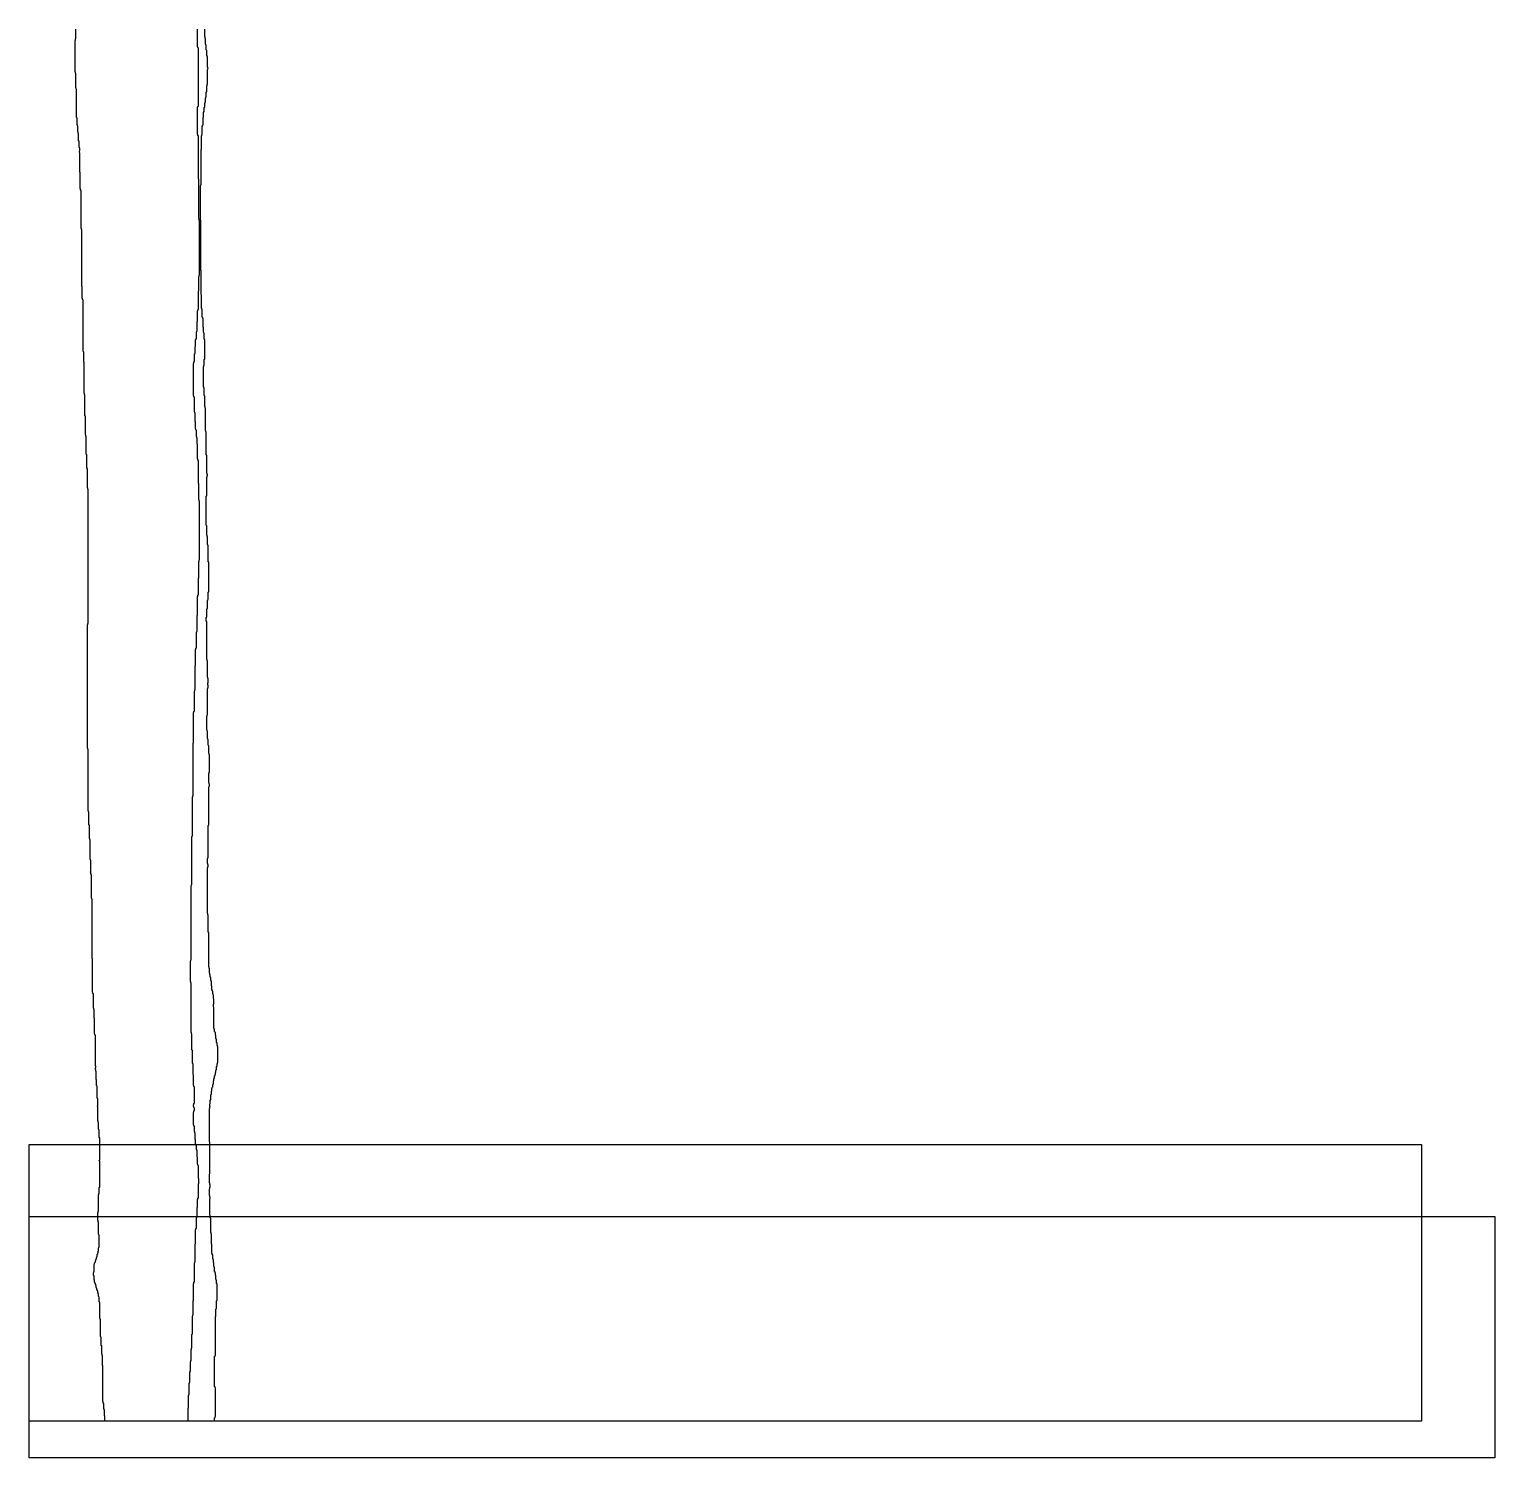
# Model space of a CAD drawing. Header units: metres. Extents: x -303 to 3381, y -92 to 3499.
import ezdxf

# ---------------------------------------------------------------- set-up
doc = ezdxf.new("R2010")
doc.units = ezdxf.units.M
for name, color, linetype in [('Curve_Exist', 63, 'Continuous'), ('CuttingCurve_A', 10, 'Continuous'), ('CuttingCurve_B', 30, 'Continuous'), ('Image', 191, 'Continuous'), ('Solution', 191, 'Continuous')]:
    doc.layers.add(name, color=color, linetype=linetype)
picture_1 = doc.add_image_def('image1.jpg', size_in_pixel=(3684.210526, 606))
picture_2 = doc.add_image_def('image2.png', size_in_pixel=(3500, 695))

msp = doc.modelspace()

# ---------------------------------------------------------------- linework, layer by layer
at = {"layer": 'Curve_Exist'}
for points in [[(-113, 0), (-113, 12), (-114, 13), (-114, 27), (-115, 28), (-115, 30), (-116, 31), (-116, 44), (-117, 45), (-117, 48), (-118, 49), (-118, 139), (-119, 140), (-119, 165), (-120, 166), (-120, 168), (-121, 169), (-121, 189), (-122, 190), (-122, 210), (-123, 211), (-123, 212), (-124, 213), (-124, 255), (-125, 256), (-125, 258), (-126, 259), (-126, 299), (-127, 300), (-127, 311), (-128, 312), (-128, 313), (-129, 314), (-129, 319), (-130, 320), (-130, 322), (-131, 323), (-131, 327), (-132, 328), (-132, 330), (-133, 331), (-133, 333), (-134, 334), (-134, 335), (-135, 336), (-135, 340), (-136, 341), (-136, 343), (-137, 344), (-137, 346), (-138, 347), (-138, 349), (-139, 350), (-139, 354), (-140, 355), (-140, 364), (-141, 365), (-141, 366), (-142, 367), (-142, 373), (-141, 374), (-141, 375), (-140, 376), (-140, 394), (-139, 395), (-139, 397), (-138, 398), (-138, 399), (-137, 400), (-137, 403), (-136, 404), (-136, 405), (-135, 406), (-135, 408), (-134, 409), (-134, 411), (-133, 412), (-133, 413), (-132, 414), (-132, 419), (-131, 420), (-131, 423), (-130, 424), (-130, 427), (-129, 428), (-129, 435), (-128, 436), (-128, 437), (-127, 438), (-127, 467), (-128, 468), (-128, 469), (-129, 470), (-129, 500), (-130, 501), (-130, 504), (-131, 505), (-131, 524), (-130, 525), (-130, 527), (-129, 528), (-129, 569), (-128, 570), (-128, 572), (-127, 573), (-127, 587), (-126, 588), (-126, 653), (-127, 654), (-127, 655), (-126, 656), (-126, 712), (-127, 713), (-127, 731), (-128, 732), (-128, 733), (-129, 734), (-129, 750), (-130, 751), (-130, 754), (-131, 755), (-131, 791), (-132, 792), (-131, 793), (-131, 811), (-132, 812), (-132, 842), (-134, 844), (-134, 858), (-135, 859), (-135, 879), (-136, 880), (-136, 883), (-137, 884), (-137, 888), (-136, 889), (-136, 892), (-137, 893), (-137, 970), (-138, 971), (-138, 973), (-139, 974), (-139, 1012), (-140, 1013), (-140, 1034), (-141, 1035), (-141, 1037), (-142, 1038), (-142, 1074), (-143, 1075), (-143, 1077), (-144, 1078), (-144, 1162), (-145, 1163), (-145, 1312), (-146, 1313), (-146, 1314), (-147, 1315), (-147, 1374), (-148, 1375), (-148, 1379), (-149, 1380), (-149, 1381), (-148, 1382), (-148, 1409), (-149, 1410), (-149, 1412), (-150, 1413), (-150, 1461), (-151, 1462), (-151, 1464), (-152, 1465), (-152, 1498), (-153, 1499), (-153, 1531), (-154, 1532), (-154, 1533), (-155, 1534), (-155, 1688), (-156, 1689), (-156, 1691), (-157, 1692), (-157, 2002), (-156, 2003), (-156, 2005), (-155, 2006), (-155, 2342), (-156, 2343), (-156, 2345), (-157, 2346), (-157, 2395), (-158, 2396), (-158, 2429), (-160, 2431), (-160, 2475), (-161, 2476), (-161, 2479), (-162, 2480), (-162, 2526), (-163, 2527), (-163, 2580), (-164, 2581), (-164, 2583), (-165, 2584), (-165, 2661), (-166, 2662), (-166, 2687), (-167, 2688), (-167, 2689), (-168, 2690), (-168, 2819), (-169, 2820), (-169, 2822), (-170, 2823), (-170, 2852), (-171, 2853), (-171, 2995), (-172, 2996), (-172, 2998), (-173, 2999), (-173, 3094), (-174, 3095), (-174, 3098), (-175, 3099), (-175, 3139), (-176, 3140), (-176, 3188), (-177, 3189), (-177, 3193), (-176, 3194), (-176, 3200), (-177, 3201), (-177, 3202), (-178, 3203), (-178, 3218), (-179, 3219), (-179, 3237), (-180, 3238), (-180, 3240), (-181, 3241), (-181, 3255), (-182, 3256), (-182, 3258), (-183, 3259), (-183, 3276), (-184, 3277), (-184, 3348), (-185, 3349), (-185, 3351), (-186, 3352), (-186, 3388), (-187, 3389), (-187, 3391), (-188, 3392), (-188, 3471), (-187, 3472), (-187, 3475), (-186, 3476), (-186, 3499)], [(163, 0), (163, 8), (164, 9), (164, 11), (165, 12), (165, 83), (164, 84), (164, 86), (163, 87), (163, 162), (164, 163), (164, 165), (165, 166), (165, 263), (166, 264), (166, 281), (168, 283), (168, 302), (169, 303), (169, 345), (168, 346), (168, 353), (167, 354), (167, 356), (166, 357), (166, 366), (165, 367), (165, 372), (164, 373), (164, 375), (163, 376), (163, 386), (162, 387), (162, 388), (161, 389), (161, 398), (160, 399), (160, 405), (159, 406), (159, 407), (158, 408), (158, 418), (157, 419), (157, 421), (156, 422), (156, 444), (155, 445), (155, 470), (154, 471), (154, 473), (153, 474), (153, 510), (152, 511), (152, 517), (151, 518), (151, 559), (152, 560), (152, 562), (151, 563), (151, 566), (150, 567), (150, 584), (151, 585), (151, 588), (152, 589), (152, 594), (151, 595), (151, 598), (150, 599), (150, 621), (151, 622), (151, 701), (150, 702), (150, 786), (151, 787), (151, 790), (152, 791), (151, 792), (151, 797), (152, 798), (152, 807), (153, 808), (153, 820), (155, 822), (155, 829), (156, 830), (156, 836), (157, 837), (157, 839), (158, 840), (158, 845), (159, 846), (159, 847), (160, 848), (160, 855), (161, 856), (161, 860), (162, 861), (162, 862), (163, 863), (163, 868), (164, 869), (164, 871), (165, 872), (165, 876), (166, 877), (166, 881), (167, 882), (167, 883), (168, 884), (168, 891), (169, 892), (169, 898), (170, 899), (170, 901), (171, 902), (171, 941), (170, 942), (170, 944), (169, 945), (169, 951), (168, 952), (168, 959), (167, 960), (167, 961), (166, 962), (166, 969), (165, 970), (165, 976), (164, 977), (164, 978), (163, 979), (163, 984), (162, 985), (162, 987), (161, 988), (161, 1040), (160, 1041), (160, 1048), (161, 1049), (161, 1061), (160, 1062), (160, 1071), (159, 1072), (159, 1073), (158, 1074), (158, 1081), (157, 1082), (157, 1084), (156, 1085), (156, 1093), (155, 1094), (155, 1105), (154, 1106), (154, 1107), (153, 1108), (153, 1115), (152, 1116), (152, 1121), (151, 1122), (151, 1125), (150, 1126), (150, 1138), (149, 1139), (149, 1141), (148, 1142), (148, 1228), (147, 1229), (147, 1272), (146, 1273), (146, 1275), (145, 1276), (145, 1391), (146, 1392), (146, 1393), (147, 1394), (147, 1398), (146, 1399), (146, 1401), (145, 1402), (145, 1414), (146, 1415), (146, 1416), (147, 1417), (147, 1497), (148, 1498), (148, 1594), (149, 1595), (149, 1596), (150, 1597), (150, 1601), (149, 1602), (149, 1604), (148, 1605), (148, 1628), (149, 1629), (149, 1631), (150, 1632), (150, 1675), (149, 1676), (149, 1677), (148, 1678), (148, 1698), (147, 1699), (147, 1713), (146, 1714), (146, 1715), (145, 1716), (145, 1734), (144, 1735), (144, 1737), (143, 1738), (143, 1772), (144, 1773), (144, 1775), (145, 1776), (145, 1841), (146, 1842), (146, 1843), (147, 1844), (147, 1850), (146, 1851), (146, 1856), (147, 1857), (147, 1866), (146, 1867), (146, 1869), (145, 1870), (145, 1911), (144, 1912), (144, 1914), (143, 1915), (143, 2010), (142, 2011), (142, 2020), (143, 2021), (143, 2041), (144, 2042), (144, 2043), (145, 2044), (145, 2063), (146, 2064), (146, 2065), (147, 2066), (147, 2084), (148, 2085), (148, 2159), (147, 2160), (147, 2201), (146, 2202), (146, 2203), (145, 2204), (145, 2223), (144, 2224), (144, 2226), (143, 2227), (143, 2251), (142, 2252), (142, 2325), (143, 2326), (143, 2373), (144, 2374), (144, 2376), (145, 2377), (145, 2379), (144, 2380), (144, 2382), (143, 2383), (143, 2428), (142, 2429), (142, 2486), (141, 2487), (141, 2489), (140, 2490), (140, 2546), (139, 2547), (139, 2550), (138, 2551), (138, 2577), (137, 2578), (137, 2597), (136, 2598), (136, 2599), (135, 2600), (135, 2651), (136, 2652), (136, 2654), (137, 2655), (137, 2669), (138, 2670), (138, 2719), (137, 2720), (137, 2734), (136, 2735), (136, 2737), (135, 2738), (135, 2749), (134, 2750), (134, 2772), (133, 2773), (133, 2774), (132, 2775), (132, 2794), (131, 2795), (131, 2797), (130, 2798), (130, 2831), (129, 2832), (129, 2892), (128, 2893), (128, 3018), (127, 3019), (127, 3106), (128, 3107), (128, 3108), (129, 3109), (129, 3197), (130, 3198), (130, 3231), (131, 3232), (131, 3234), (132, 3235), (132, 3256), (133, 3257), (133, 3258), (134, 3259), (134, 3277), (135, 3278), (135, 3290), (137, 3292), (137, 3302), (138, 3303), (138, 3313), (139, 3314), (139, 3316), (140, 3317), (140, 3326), (141, 3327), (141, 3328), (142, 3329), (142, 3341), (143, 3342), (143, 3357), (144, 3358), (144, 3360), (145, 3361), (145, 3398), (146, 3399), (146, 3400), (147, 3401), (146, 3402), (146, 3403), (145, 3404), (145, 3430), (144, 3431), (144, 3432), (143, 3433), (143, 3446), (142, 3447), (142, 3459), (141, 3460), (141, 3461), (140, 3462), (140, 3475), (139, 3476), (139, 3479), (138, 3480), (138, 3499)]]:
    msp.add_lwpolyline(points, dxfattribs=at)
at = {"layer": 'CuttingCurve_A'}
msp.add_lwpolyline([(-113, 0), (-113, 12), (-114, 13), (-114, 27), (-115, 28), (-115, 30), (-116, 31), (-116, 44), (-117, 45), (-117, 48), (-118, 49), (-118, 139), (-119, 140), (-119, 165), (-120, 166), (-120, 168), (-121, 169), (-121, 189), (-122, 190), (-122, 210), (-123, 211), (-123, 212), (-124, 213), (-124, 255), (-125, 256), (-125, 258), (-126, 259), (-126, 299), (-127, 300), (-127, 311), (-128, 312), (-128, 313), (-129, 314), (-129, 319), (-130, 320), (-130, 322), (-131, 323), (-131, 327), (-132, 328), (-132, 330), (-133, 331), (-133, 333), (-134, 334), (-134, 335), (-135, 336), (-135, 340), (-136, 341), (-136, 343), (-137, 344), (-137, 346), (-138, 347), (-138, 349), (-139, 350), (-139, 354), (-140, 355), (-140, 364), (-141, 365), (-141, 366), (-142, 367), (-142, 373), (-141, 374), (-141, 375), (-140, 376), (-140, 394), (-139, 395), (-139, 397), (-138, 398), (-138, 399), (-137, 400), (-137, 403), (-136, 404), (-136, 405), (-135, 406), (-135, 408), (-134, 409), (-134, 411), (-133, 412), (-133, 413), (-132, 414), (-132, 419), (-131, 420), (-131, 423), (-130, 424), (-130, 427), (-129, 428), (-129, 435), (-128, 436), (-128, 437), (-127, 438), (-127, 467), (-128, 468), (-128, 469), (-129, 470), (-129, 500), (-130, 501), (-130, 504), (-131, 505), (-131, 524), (-130, 525), (-130, 527), (-129, 528), (-129, 569), (-128, 570), (-128, 572), (-127, 573), (-127, 587), (-126, 588), (-126, 653), (-127, 654), (-127, 655), (-126, 656), (-126, 712), (-127, 713), (-127, 731), (-128, 732), (-128, 733), (-129, 734), (-129, 750), (-130, 751), (-130, 754), (-131, 755), (-131, 791), (-132, 792), (-131, 793), (-131, 811), (-132, 812), (-132, 842), (-134, 844), (-134, 858), (-135, 859), (-135, 879), (-136, 880), (-136, 883), (-137, 884), (-137, 888), (-136, 889), (-136, 892), (-137, 893), (-137, 970), (-138, 971), (-138, 973), (-139, 974), (-139, 1012), (-140, 1013), (-140, 1034), (-141, 1035), (-141, 1037), (-142, 1038), (-142, 1074), (-143, 1075), (-143, 1077), (-144, 1078), (-144, 1162), (-145, 1163), (-145, 1312), (-146, 1313), (-146, 1314), (-147, 1315), (-147, 1374), (-148, 1375), (-148, 1379), (-149, 1380), (-149, 1381), (-148, 1382), (-148, 1409), (-149, 1410), (-149, 1412), (-150, 1413), (-150, 1461), (-151, 1462), (-151, 1464), (-152, 1465), (-152, 1498), (-153, 1499), (-153, 1531), (-154, 1532), (-154, 1533), (-155, 1534), (-155, 1688), (-156, 1689), (-156, 1691), (-157, 1692), (-157, 2002), (-156, 2003), (-156, 2005), (-155, 2006), (-155, 2342), (-156, 2343), (-156, 2345), (-157, 2346), (-157, 2395), (-158, 2396), (-158, 2429), (-160, 2431), (-160, 2475), (-161, 2476), (-161, 2479), (-162, 2480), (-162, 2526), (-163, 2527), (-163, 2580), (-164, 2581), (-164, 2583), (-165, 2584), (-165, 2661), (-166, 2662), (-166, 2687), (-167, 2688), (-167, 2689), (-168, 2690), (-168, 2819), (-169, 2820), (-169, 2822), (-170, 2823), (-170, 2852), (-171, 2853), (-171, 2995), (-172, 2996), (-172, 2998), (-173, 2999), (-173, 3094), (-174, 3095), (-174, 3098), (-175, 3099), (-175, 3139), (-176, 3140), (-176, 3188), (-177, 3189), (-177, 3193), (-176, 3194), (-176, 3200), (-177, 3201), (-177, 3202), (-178, 3203), (-178, 3218), (-179, 3219), (-179, 3237), (-180, 3238), (-180, 3240), (-181, 3241), (-181, 3255), (-182, 3256), (-182, 3258), (-183, 3259), (-183, 3276), (-184, 3277), (-184, 3348), (-185, 3349), (-185, 3351), (-186, 3352), (-186, 3388), (-187, 3389), (-187, 3391), (-188, 3392), (-188, 3471), (-187, 3472), (-187, 3475), (-186, 3476), (-186, 3499)], dxfattribs=at)
at = {"layer": 'CuttingCurve_B'}
msp.add_lwpolyline([(96, 0), (96, 32), (97, 33), (97, 64), (98, 65), (98, 67), (99, 68), (99, 95), (100, 96), (100, 97), (101, 98), (101, 124), (102, 125), (102, 149), (103, 150), (103, 152), (104, 153), (104, 180), (105, 181), (105, 183), (106, 184), (106, 218), (107, 219), (107, 264), (108, 265), (108, 267), (109, 268), (109, 302), (110, 303), (110, 345), (111, 346), (111, 349), (112, 350), (112, 397), (113, 398), (113, 400), (114, 401), (114, 445), (115, 446), (115, 481), (116, 482), (116, 484), (117, 485), (117, 511), (118, 512), (118, 513), (119, 514), (119, 537), (120, 538), (120, 557), (121, 558), (121, 560), (122, 561), (122, 596), (123, 597), (123, 609), (122, 610), (122, 642), (121, 643), (121, 645), (120, 646), (120, 663), (119, 664), (119, 680), (118, 681), (118, 682), (117, 683), (117, 693), (116, 694), (116, 696), (115, 697), (115, 707), (114, 708), (114, 724), (113, 725), (113, 727), (112, 728), (112, 741), (111, 742), (111, 744), (110, 745), (110, 776), (111, 777), (111, 780), (112, 781), (112, 787), (111, 788), (111, 790), (110, 791), (110, 795), (111, 796), (111, 798), (112, 799), (112, 840), (111, 841), (111, 843), (110, 844), (110, 870), (109, 871), (109, 897), (108, 898), (108, 899), (107, 900), (107, 932), (106, 933), (106, 973), (105, 974), (105, 976), (104, 977), (104, 1101), (103, 1102), (103, 1104), (102, 1105), (102, 1156), (103, 1157), (103, 1159), (104, 1160), (104, 1346), (105, 1347), (105, 1348), (106, 1349), (106, 1470), (107, 1471), (107, 1569), (108, 1570), (108, 1572), (109, 1573), (109, 1704), (110, 1705), (110, 1781), (111, 1782), (111, 1784), (112, 1785), (112, 1835), (113, 1836), (113, 1838), (114, 1839), (114, 1899), (115, 1900), (115, 1940), (116, 1941), (116, 1943), (117, 1944), (117, 1983), (118, 1984), (118, 1985), (119, 1986), (119, 2025), (120, 2026), (120, 2073), (121, 2074), (121, 2076), (122, 2077), (122, 2119), (123, 2120), (123, 2161), (124, 2162), (124, 2165), (125, 2166), (125, 2312), (124, 2313), (124, 2316), (123, 2317), (123, 2356), (122, 2357), (122, 2415), (121, 2416), (121, 2418), (120, 2419), (120, 2455), (119, 2456), (119, 2471), (118, 2472), (118, 2474), (117, 2475), (117, 2491), (116, 2492), (116, 2494), (115, 2495), (115, 2512), (114, 2513), (114, 2534), (113, 2535), (113, 2536), (112, 2537), (112, 2574), (111, 2575), (111, 2577), (110, 2578), (110, 2659), (111, 2660), (111, 2663), (112, 2664), (112, 2682), (113, 2683), (113, 2684), (114, 2685), (114, 2701), (115, 2702), (115, 2718), (116, 2719), (116, 2720), (117, 2721), (117, 2738), (118, 2739), (118, 2740), (119, 2741), (119, 2764), (120, 2765), (120, 2791), (121, 2792), (121, 2794), (122, 2795), (122, 2841), (123, 2842), (123, 2877), (124, 2878), (124, 2881), (125, 2882), (125, 3017), (124, 3018), (124, 3022), (123, 3023), (123, 3122), (122, 3123), (122, 3231), (121, 3232), (121, 3234), (120, 3235), (120, 3303), (121, 3304), (121, 3305), (122, 3306), (122, 3452), (121, 3453), (121, 3454), (120, 3455), (120, 3499)], dxfattribs=at)

# ---------------------------------------------------------------- pictures from other files: only their frames are drawn
at = {"layer": 'Image'}
image = msp.add_image(picture_1, insert=(-303, -92.1), size_in_units=(3684.2, 606), dxfattribs=at)
at = {"layer": 'Solution'}
image = msp.add_image(picture_2, insert=(-303, 0), size_in_units=(3500, 695), dxfattribs=at)

doc.saveas('drawing.dxf')
